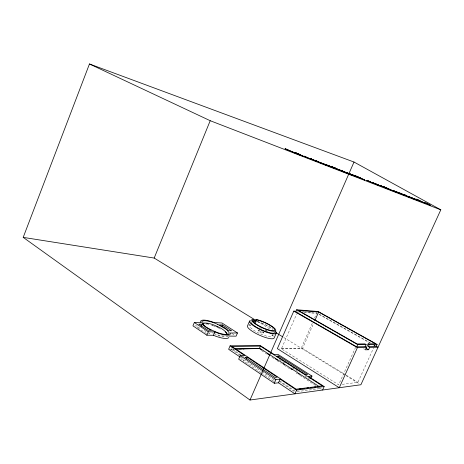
<?xml version="1.0" encoding="UTF-8"?>
<svg xmlns="http://www.w3.org/2000/svg" width="464" height="464" viewBox="0 0 464 464"><rect width="100%" height="100%" fill="white"/><g stroke="black" fill="none" stroke-linecap="round" stroke-linejoin="round"><path stroke-width="0.35" stroke-dasharray="2.32 1.74" d="M206.509 333.616L197.351 327.48L197.821 326.366M239.842 355.03L230.857 349.021L231.942 346.486M241.176 355.146L233.415 349.96L233.821 349.009M260.733 372.627L243.345 360.911L243.861 359.716M258.077 330.646L258.425 329.846M263.546 333.106L263.894 332.299A2.999 0.708 24.4 0 1 261.273 331.899A2.999 0.708 24.4 0 1 258.454 330.061M272.101 335.982L272.675 334.66M355.639 347.258L338.645 384.807L281.393 348.835L296.809 313.705M261.331 373.027L273.325 381.112L274.676 378.032M312.231 323.338L301.24 348.186L279.525 348.603M314.546 318.107L316.86 312.875L370.481 342.954M281.393 348.835L302.528 348.412L313.362 323.93M294.75 389.638L294.304 390.647L279.978 381.077M342.212 384.343L357.912 382.324L373.694 347.71M373.996 347.055L374.889 345.1M297.064 391.622L321.227 388.414M273.325 381.112L274.485 380.996M249.243 324.452L250.357 324.353M243.345 360.911L245.746 360.801L261.29 371.241M240.549 359.119L243.084 359.014L240.77 357.46M233.415 349.96L234.842 349.931M239.111 349.844L244.093 349.74M230.857 349.021L232.992 348.98M229.332 349.282L233.63 349.206M208.516 333.645L209.856 333.668L208.777 333.129M197.351 327.48L199.375 327.532M194.932 325.908L197.594 325.989M297.18 311.941L299.344 312.104M303.665 312.434L316.634 313.415M302.447 311.756L303.891 311.866M304.61 311.924L311.095 312.429M311.82 312.481L316.86 312.875M213.498 325.861L215.882 326.842M212.419 332.833L213.44 333.251M213.95 333.459L215.603 334.138A12.957 3.445 23.5 0 0 225.429 335.837M218.677 328.315L220.22 329.08M249.243 324.8L250.943 325.687A11.971 2.83 24.4 0 0 260.176 333.796A11.971 2.83 24.4 0 0 271.933 335.107M374.262 345.077L375.527 345.784M319.255 314.534L369.814 342.919M373.607 345.048L374.871 345.755M363.567 348.754L364.808 349.462M204.363 330.583L206.033 331.586M302.528 348.412L345.605 374.784M346.219 375.161L357.912 382.324M257.23 321.216L270.808 329.533M283.765 337.479L359.664 383.995M279.502 359.577L285.569 363.48M292.245 367.772L298.317 371.676M304.993 375.968L309.853 379.088M261.725 350.703L267.049 354.136M271.916 357.274L274.346 358.846M277.06 360.609L281.265 363.324M284.264 365.267L290.273 369.141M296.218 372.975L297.476 373.798M299.866 375.33L305.944 379.256M306.855 379.854L315.665 385.532M319.574 388.066L321.39 389.238M231.942 333.465L234.912 335.391M241.773 355.546L243.565 356.741M278.765 381.083L294.93 391.906M261.893 371.641L274.45 380.074M248.814 325.194A14.633 3.48 24.4 0 1 250.015 325.148M259.718 327.712A14.633 3.48 24.4 0 1 261.441 328.431M265.35 330.304A14.633 3.48 24.4 0 1 267.229 331.342M272.008 334.608A14.633 3.48 24.4 0 1 273.696 336.365M261.76 331.551A2.999 0.713 24.4 0 1 262.908 333.268A2.999 0.713 24.4 0 1 258.431 331.255A2.999 0.713 24.4 0 1 260.35 330.913M257.358 321.448A14.645 3.364 24.3 0 1 272.571 328.692M265.536 330.148A11.971 2.83 24.4 0 1 267.386 331.221M257.897 321.993A13.189 3.028 24.3 0 1 272.983 329.573M211.538 325.27A16.165 4.327 23.5 0 1 212.79 325.722M228.01 336.023A14.831 3.944 23.5 0 1 215.766 334.764M205.407 323.918A12.957 3.445 23.5 0 1 207.083 324.087M207.698 324.191A12.957 3.445 23.5 0 1 209.02 324.475M212.205 325.403A12.957 3.445 23.5 0 1 213.423 325.832"/><path stroke-width="0.7" d="M23.2 237.377L89.465 63.974L354.003 162.035L440.8 209.821L360.893 384.749L249.992 400.026L23.2 237.377L154.181 258.059L255.995 320.456M154.181 258.059L210.204 120.704L89.465 63.974M228.793 336.081L236.101 336.162L237.475 332.961L221.989 323.002L214.148 322.526A16.17 4.24 23.5 0 0 200.587 321.987L200.982 322.753L194.341 322.503L192.937 325.85L206.857 335.205L213.44 335.286L215.499 336.127A16.165 4.327 23.5 0 0 228.851 337.467M201.283 326.244L202.124 324.255L198.76 324.139L207.936 330.24L211.277 330.316L205.772 327.242L202.124 324.255M206.857 335.205L208.301 331.801L214.867 331.928L216.926 332.775A16.17 4.24 23.5 0 0 230.301 333.013L237.475 332.961M213.44 335.286L214.867 331.928M222.059 326.238L222.598 324.968L231.594 330.774L228.537 330.704L224.837 327.793L219.518 324.864L222.598 324.968M310.961 378.346L311.97 376.084L277.901 354.357L274.131 354.484L260.095 345.489L230.115 345.813L228.619 349.299L240.19 357.071M250.398 320.52L249.574 321.088L247.503 325.902A14.633 3.48 24.4 0 0 259.596 335.234A14.633 3.48 24.4 0 0 274.189 337.879L276.295 333.053M252.642 321.743L253.489 319.777L252.457 319.238A13.195 2.987 24.3 0 0 263.552 328.373A13.195 2.987 24.3 0 0 275.158 328.964A13.195 2.987 24.3 0 0 256.099 319.423L255.148 321.291M253.611 322.689L254.463 320.711L255.623 321.007M230.115 345.813L244.615 355.47L240.195 355.621L238.653 359.194L274.27 383.264L278.528 382.817L294.93 393.832L296.6 390.085L324.168 386.541L322.602 390.021M255.09 323.849L256.778 319.94L256.099 319.423M246.512 359.026L247.283 357.245L277.263 377.209L274.949 377.418L244.888 357.338L247.283 357.245M260.385 346.132L231.942 346.486L296.142 389.192L322.364 385.886L260.385 346.132L259.353 348.505L235.132 348.94M249.992 400.026L354.003 162.035M295.962 311.251L293.799 311.089L277.35 348.644L339.271 387.724L357.437 347.629L366.508 347.437L365.151 346.666L356.723 346.823L295.742 311.831L296.647 309.766L318.217 311.524L377.075 344.404L376.136 346.469L368.294 346.608L369.257 344.491L377.075 344.404M278.185 357.373L278.765 356.056L307.58 374.471L305.602 374.651L276.706 356.137L278.765 356.056M274.27 383.264L275.912 379.54L280.152 379.134L296.6 390.085M278.528 382.817L280.152 379.134M314.83 320.624L318.635 312.023L375.48 343.789L368.138 343.859L365.423 349.815L368.573 349.728L369.64 347.374L378.05 347.2L376.153 346.138M356.723 346.823L357.721 344.624L366.125 344.526L365.151 346.666M295.469 389.545L296.902 389.366M299.054 389.093L301.206 388.82M302.638 388.635L304.79 388.362M306.942 388.09L308.374 387.91M310.526 387.637L311.959 387.457M314.111 387.179L315.543 386.999M317.695 386.727L319.133 386.547L260.147 348.534L235.248 348.986M311.97 376.084L308.38 376.432L324.168 386.541M318.635 312.023L298.265 310.387L357.129 343.963L364.994 343.888L366.125 344.526M355.412 175.85L354.711 175.624L364.779 179.986L355.476 175.804M296.531 153.166L295.609 152.871L297.697 153.81M374.784 183.46L373.433 183.002L378.676 185.252L372.058 182.474L380.091 185.815L375.051 183.5M352.043 175.021L353.185 175.421L346.869 172.712L354.537 175.96L349.415 173.925M358.399 177.271L356.654 176.848L353.185 174.992L360.905 178.17M210.204 120.704L440.8 209.821M414.207 199.01L415.999 199.659L413.644 198.644M349.752 173.814L348.151 173.246L352.338 174.94L350.169 173.983M322.004 163.427L322.625 163.659L320.137 162.394L328.002 165.729L322.405 163.421L326.697 165.201L325.316 164.703M412.786 198.308L411.226 197.681L417.507 200.268L408.987 196.655L413.836 198.911M322.457 163.653L325.131 164.674M296.774 153.201L300.602 154.866L294.309 152.296L301.467 155.376M351.631 174.916L348.261 173.478M330.733 166.837L334.092 168.061L326.72 164.952L330.461 166.344M343.354 171.709L349.311 174.18L344.398 171.697L339.381 169.836L345.622 172.475L340.75 170.381L343.256 171.605M298.561 154.222L304.094 156.559L297.766 154.06L302.313 155.811L301.699 155.539M330.49 166.675L328.199 165.718L332.798 167.55L330.577 166.454M395.496 191.702L399.649 193.302L392.991 190.536L401.105 193.888L394.22 191.209M216.758 326.691L218.184 327.398M318.327 161.646L318.843 161.901L315.276 160.353L316.326 160.875M317.956 161.559L320.711 162.957L315.282 160.469L315.798 160.724M367.958 180.774L367.007 180.287L370.678 181.882L370.208 181.644M367.256 180.566L366.786 180.322L372.122 182.799L369.675 181.499M368.138 343.859L369.257 344.491M368.294 346.608L369.64 347.374M366.108 348.325L368.573 349.728M296.647 309.766L357.721 344.624M293.799 311.089L357.437 347.629M275.744 332.56L282.53 336.719M259.962 348.899L261.783 350.071M267.241 353.591L269.665 355.157M275.123 358.678L277.553 360.244M283.011 363.764L284.223 364.547M290.899 368.851L292.111 369.634M298.178 373.549L299.39 374.332M194.341 322.503L208.301 331.801M240.195 355.621L275.912 379.54M254.463 320.711L255.275 321.326M225.504 331.864L227.998 334.811M203.249 325.206L202.925 324.585A12.957 3.428 23.5 0 1 213.794 324.957C218.44 327.01 223.886 328.935 226.739 333.407A12.957 3.428 23.5 0 1 226.681 334.353M275.413 331.116A14.645 3.364 24.3 0 1 264.648 331.522A14.645 3.364 24.3 0 1 249.574 321.088M256.778 319.94A11.983 2.714 24.3 0 1 274.108 328.599A11.983 2.714 24.3 0 1 263.581 328.077A11.983 2.714 24.3 0 1 253.489 319.777M274.955 332.456A13.189 3.028 24.3 0 1 261.847 329.974A13.189 3.028 24.3 0 1 250.896 321.68M202.171 323.211A14.831 3.944 23.5 0 1 204.114 323.066M206.735 323.385A14.831 3.944 23.5 0 1 207.936 323.634M291.711 151.56L285.012 148.654L297.598 154.054L291.711 151.56M311.019 158.908L315.99 161.066L311.019 158.908M317.248 161.565L309.726 158.398L317.248 161.565M386.425 188.216L381.408 186.064L386.425 188.216M405.333 195.414L402.758 194.642L403.987 194.839L399.794 193.047L406.232 195.727L403.744 194.399L405.031 194.897L409.277 197.159L405.333 195.414M380.062 185.49L388.768 189.242L384.285 186.899L383.038 186.418L384.679 187.276L380.062 185.49M394.551 191.116L398.918 192.902L394.551 191.116M304.941 156.548L304.106 156.153L311.048 159.245L304.941 156.548M387.26 188.285L386.483 187.908L393.489 191.064L387.26 188.285M332.665 167.011L331.499 166.564L333.361 167.365L332.665 167.011M335.547 168.125L334.387 167.678L340.483 170.607L335.547 168.125M417.884 199.845L415.721 199.015L419.845 201.237L421.277 201.794L417.791 199.914L425.935 203.592L425.801 203L430.604 205.39L426.607 203.209L424.38 202.35L424.554 202.959L417.884 199.845M334.039 167.701L332.874 167.255L337.63 169.505L334.039 167.701M217.749 324.365L214.258 322.927A14.836 3.886 23.5 0 0 201.823 322.445C204.943 327.77 211.445 329.916 216.804 332.328A14.836 3.886 23.5 0 0 229.083 332.56L226.507 329.521L217.749 324.365"/></g></svg>
